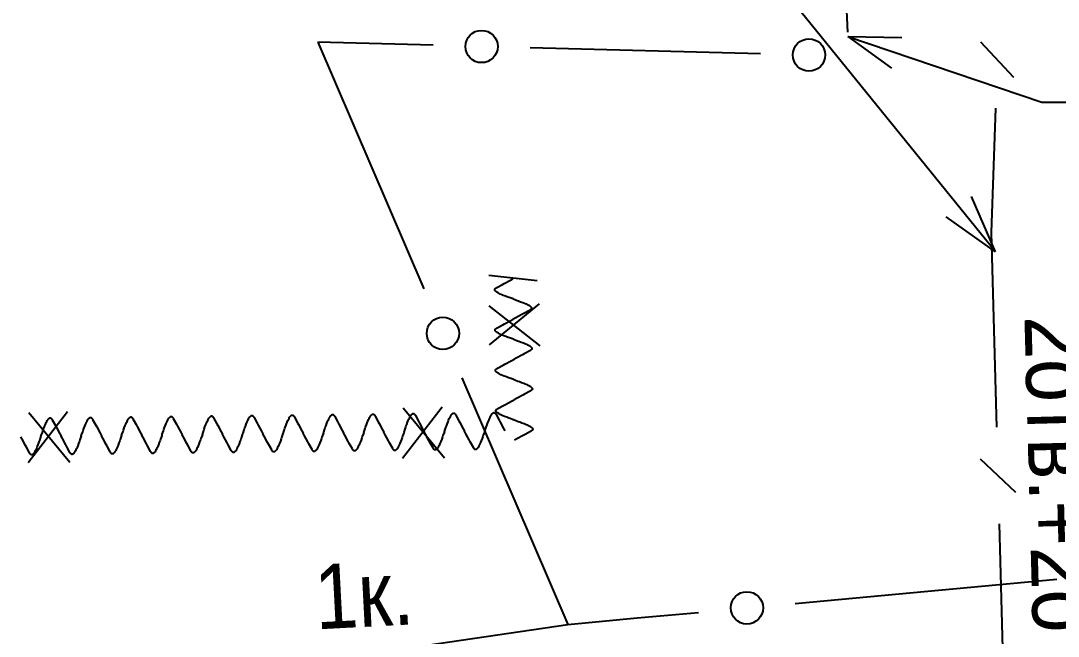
# Model space of a CAD drawing. Header units: metres. Extents: x -3947 to -3704, y 4976 to 6609.
# Drawn here: x -3873.44 to -3857.4, y 5683.46 to 5692.98 of the extents above; entities that cross this region are included whole.
import ezdxf

# ---------------------------------------------------------------- set-up
doc = ezdxf.new("R2010")
doc.units = ezdxf.units.M
doc.header["$MEASUREMENT"] = 0
for name, color, linetype, lineweight in [('Кабели', 7, 'Continuous', 25), ('Кабель защиты', 7, 'Continuous', 25), ('Кабель связи', 7, 'Continuous', 25)]:
    doc.layers.add(name, color=color, linetype=linetype, lineweight=lineweight)
doc.styles.add('Style-RUSSIAN_1251', font='RUSSIAN_1251.shx')

msp = doc.modelspace()

# ---------------------------------------------------------------- linework, layer by layer
at = {"layer": 'Кабели', "linetype": 'Continuous'}
for p, q in [((-3860.827, 5696.362), (-3860.653, 5692.802)), ((-3868.844, 5692.643), (-3867.208, 5688.831)), ((-3867.062, 5692.597), (-3868.844, 5692.643)), ((-3860.65, 5692.735), (-3859.973, 5692.241)), ((-3860.65, 5692.735), (-3859.812, 5692.715)), ((-3862, 5692.466), (-3865.563, 5692.558)), ((-3866.616, 5687.452), (-3864.98, 5683.64)), ((-3861.463, 5683.964), (-3857.417, 5684.337))]:
    msp.add_line(p, q, dxfattribs=at)
at = {"layer": 'Кабели', "linetype": 'Continuous', "flags": 128}
for points in [[(-3860.65, 5692.735), (-3857.648, 5691.717), (-3853.472, 5691.717)], [(-3864.98, 5683.64), (-3863.906, 5683.739), (-3862.957, 5683.826)], [(-3868.901, 5683.066), (-3867.892, 5683.208), (-3864.98, 5683.64)]]:
    msp.add_lwpolyline(points, dxfattribs=at)
at = {"layer": 'Кабели', "linetype": 'Continuous'}
for centre in [(-3866.313, 5692.578), (-3861.25, 5692.447), (-3866.912, 5688.141), (-3862.21, 5683.895)]:
    msp.add_circle(centre, 0.25, dxfattribs=at)
at = {"layer": 'Кабель защиты', "linetype": 'Continuous'}
for p, q in [((-3865.455, 5688.956), (-3866.201, 5689.036)), ((-3866.2, 5688.565), (-3865.411, 5687.95)), ((-3866.192, 5687.965), (-3865.419, 5688.6)), ((-3872.715, 5686.928), (-3873.327, 5686.138)), ((-3873.315, 5686.919), (-3872.678, 5686.147)), ((-3866.923, 5686.998), (-3867.535, 5686.207)), ((-3867.523, 5686.988), (-3866.885, 5686.217))]:
    msp.add_line(p, q, dxfattribs=at)
at = {"layer": 'Кабель защиты', "linetype": 'Continuous', "flags": 128}
for points in [[(-3865.825, 5688.673), (-3865.839, 5688.678), (-3865.888, 5688.695), (-3865.909, 5688.703), (-3865.941, 5688.715), (-3865.977, 5688.729), (-3866.001, 5688.739), (-3866.024, 5688.749), (-3866.041, 5688.757), (-3866.058, 5688.766), (-3866.068, 5688.772), (-3866.077, 5688.777), (-3866.084, 5688.782), (-3866.087, 5688.784), (-3866.09, 5688.786), (-3866.095, 5688.79), (-3866.098, 5688.793), (-3866.1, 5688.796), (-3866.102, 5688.798), (-3866.104, 5688.801), (-3866.106, 5688.804), (-3866.108, 5688.806), (-3866.108, 5688.808), (-3866.109, 5688.809), (-3866.109, 5688.811), (-3866.11, 5688.812), (-3866.11, 5688.814), (-3866.11, 5688.816), (-3866.11, 5688.818), (-3866.11, 5688.819), (-3866.11, 5688.82), (-3866.11, 5688.821), (-3866.109, 5688.822), (-3866.109, 5688.823), (-3866.108, 5688.825), (-3866.108, 5688.826), (-3866.107, 5688.828), (-3866.106, 5688.83), (-3866.105, 5688.83), (-3866.104, 5688.832), (-3866.103, 5688.833), (-3866.102, 5688.834), (-3866.101, 5688.835), (-3866.098, 5688.837), (-3866.097, 5688.839), (-3866.094, 5688.841), (-3866.09, 5688.843), (-3866.086, 5688.845), (-3866.079, 5688.849), (-3865.992, 5688.897), (-3865.963, 5688.913), (-3865.866, 5688.965), (-3865.828, 5688.985)], [(-3865.825, 5688.673), (-3865.811, 5688.668), (-3865.763, 5688.651), (-3865.741, 5688.643), (-3865.709, 5688.631), (-3865.673, 5688.617), (-3865.649, 5688.607), (-3865.626, 5688.597), (-3865.609, 5688.589), (-3865.592, 5688.58), (-3865.582, 5688.575), (-3865.574, 5688.57), (-3865.566, 5688.565), (-3865.563, 5688.562), (-3865.561, 5688.56), (-3865.555, 5688.556), (-3865.552, 5688.553), (-3865.55, 5688.551), (-3865.548, 5688.548), (-3865.546, 5688.545), (-3865.544, 5688.542), (-3865.543, 5688.54), (-3865.542, 5688.538), (-3865.541, 5688.537), (-3865.541, 5688.535), (-3865.54, 5688.534), (-3865.54, 5688.532), (-3865.54, 5688.53), (-3865.54, 5688.528), (-3865.54, 5688.527), (-3865.54, 5688.526), (-3865.541, 5688.525), (-3865.541, 5688.524), (-3865.541, 5688.523), (-3865.542, 5688.521), (-3865.542, 5688.52), (-3865.544, 5688.518), (-3865.544, 5688.517), (-3865.545, 5688.516), (-3865.546, 5688.515), (-3865.547, 5688.513), (-3865.548, 5688.512), (-3865.549, 5688.511), (-3865.552, 5688.509), (-3865.554, 5688.508), (-3865.556, 5688.505), (-3865.56, 5688.503), (-3865.564, 5688.501), (-3865.571, 5688.497), (-3865.659, 5688.449), (-3865.688, 5688.434), (-3865.784, 5688.381), (-3865.822, 5688.361)], [(-3865.819, 5688.049), (-3865.834, 5688.054), (-3865.882, 5688.071), (-3865.903, 5688.079), (-3865.936, 5688.091), (-3865.971, 5688.105), (-3865.995, 5688.115), (-3866.019, 5688.125), (-3866.035, 5688.133), (-3866.052, 5688.142), (-3866.062, 5688.148), (-3866.071, 5688.153), (-3866.078, 5688.158), (-3866.081, 5688.16), (-3866.084, 5688.162), (-3866.089, 5688.166), (-3866.092, 5688.169), (-3866.094, 5688.172), (-3866.096, 5688.174), (-3866.099, 5688.177), (-3866.101, 5688.18), (-3866.102, 5688.182), (-3866.102, 5688.184), (-3866.103, 5688.185), (-3866.104, 5688.187), (-3866.104, 5688.188), (-3866.104, 5688.19), (-3866.104, 5688.192), (-3866.104, 5688.194), (-3866.104, 5688.195), (-3866.104, 5688.196), (-3866.104, 5688.197), (-3866.104, 5688.198), (-3866.103, 5688.199), (-3866.103, 5688.201), (-3866.102, 5688.202), (-3866.101, 5688.204), (-3866.1, 5688.206), (-3866.099, 5688.206), (-3866.098, 5688.208), (-3866.097, 5688.209), (-3866.096, 5688.21), (-3866.095, 5688.211), (-3866.093, 5688.213), (-3866.091, 5688.215), (-3866.088, 5688.217), (-3866.084, 5688.219), (-3866.08, 5688.221), (-3866.073, 5688.225), (-3865.986, 5688.273), (-3865.957, 5688.289), (-3865.86, 5688.341), (-3865.822, 5688.361)], [(-3865.819, 5688.049), (-3865.805, 5688.044), (-3865.757, 5688.027), (-3865.735, 5688.019), (-3865.703, 5688.007), (-3865.667, 5687.993), (-3865.643, 5687.983), (-3865.62, 5687.973), (-3865.603, 5687.965), (-3865.586, 5687.956), (-3865.576, 5687.951), (-3865.568, 5687.946), (-3865.561, 5687.941), (-3865.558, 5687.938), (-3865.555, 5687.936), (-3865.55, 5687.932), (-3865.547, 5687.929), (-3865.544, 5687.927), (-3865.542, 5687.924), (-3865.54, 5687.921), (-3865.538, 5687.918), (-3865.537, 5687.916), (-3865.536, 5687.915), (-3865.536, 5687.913), (-3865.535, 5687.911), (-3865.535, 5687.91), (-3865.534, 5687.908), (-3865.534, 5687.906), (-3865.534, 5687.904), (-3865.534, 5687.903), (-3865.534, 5687.902), (-3865.535, 5687.901), (-3865.535, 5687.9), (-3865.535, 5687.899), (-3865.536, 5687.897), (-3865.537, 5687.896), (-3865.538, 5687.894), (-3865.539, 5687.893), (-3865.539, 5687.892), (-3865.54, 5687.891), (-3865.541, 5687.889), (-3865.542, 5687.888), (-3865.543, 5687.887), (-3865.546, 5687.885), (-3865.548, 5687.884), (-3865.551, 5687.882), (-3865.555, 5687.879), (-3865.558, 5687.877), (-3865.565, 5687.873), (-3865.653, 5687.825), (-3865.682, 5687.81), (-3865.779, 5687.758), (-3865.816, 5687.737)], [(-3865.813, 5687.425), (-3865.828, 5687.43), (-3865.876, 5687.448), (-3865.898, 5687.455), (-3865.93, 5687.467), (-3865.965, 5687.481), (-3865.99, 5687.491), (-3866.013, 5687.501), (-3866.03, 5687.509), (-3866.046, 5687.518), (-3866.057, 5687.524), (-3866.065, 5687.529), (-3866.072, 5687.534), (-3866.075, 5687.536), (-3866.078, 5687.538), (-3866.083, 5687.542), (-3866.086, 5687.545), (-3866.088, 5687.548), (-3866.091, 5687.55), (-3866.093, 5687.553), (-3866.095, 5687.556), (-3866.096, 5687.558), (-3866.097, 5687.56), (-3866.097, 5687.561), (-3866.098, 5687.563), (-3866.098, 5687.564), (-3866.098, 5687.566), (-3866.099, 5687.568), (-3866.099, 5687.57), (-3866.098, 5687.571), (-3866.098, 5687.572), (-3866.098, 5687.573), (-3866.098, 5687.574), (-3866.097, 5687.576), (-3866.097, 5687.577), (-3866.096, 5687.578), (-3866.095, 5687.58), (-3866.094, 5687.582), (-3866.093, 5687.583), (-3866.093, 5687.584), (-3866.091, 5687.585), (-3866.09, 5687.586), (-3866.089, 5687.587), (-3866.087, 5687.589), (-3866.085, 5687.591), (-3866.082, 5687.593), (-3866.078, 5687.595), (-3866.075, 5687.598), (-3866.067, 5687.601), (-3865.98, 5687.649), (-3865.951, 5687.665), (-3865.854, 5687.717), (-3865.816, 5687.737)], [(-3865.813, 5687.425), (-3865.799, 5687.42), (-3865.751, 5687.403), (-3865.729, 5687.395), (-3865.697, 5687.383), (-3865.662, 5687.369), (-3865.637, 5687.359), (-3865.614, 5687.349), (-3865.597, 5687.341), (-3865.581, 5687.333), (-3865.57, 5687.327), (-3865.562, 5687.322), (-3865.555, 5687.317), (-3865.552, 5687.315), (-3865.549, 5687.312), (-3865.544, 5687.308), (-3865.541, 5687.305), (-3865.539, 5687.303), (-3865.536, 5687.3), (-3865.534, 5687.297), (-3865.532, 5687.294), (-3865.531, 5687.292), (-3865.53, 5687.291), (-3865.53, 5687.289), (-3865.529, 5687.287), (-3865.529, 5687.286), (-3865.529, 5687.284), (-3865.528, 5687.282), (-3865.528, 5687.28), (-3865.528, 5687.279), (-3865.529, 5687.278), (-3865.529, 5687.277), (-3865.529, 5687.276), (-3865.53, 5687.275), (-3865.53, 5687.273), (-3865.531, 5687.272), (-3865.532, 5687.27), (-3865.533, 5687.269), (-3865.533, 5687.268), (-3865.534, 5687.267), (-3865.536, 5687.265), (-3865.537, 5687.264), (-3865.538, 5687.263), (-3865.54, 5687.261), (-3865.542, 5687.26), (-3865.545, 5687.258), (-3865.549, 5687.255), (-3865.552, 5687.253), (-3865.56, 5687.249), (-3865.647, 5687.201), (-3865.676, 5687.186), (-3865.773, 5687.134), (-3865.811, 5687.113)], [(-3865.808, 5686.801), (-3865.822, 5686.806), (-3865.87, 5686.824), (-3865.892, 5686.831), (-3865.924, 5686.843), (-3865.96, 5686.857), (-3865.984, 5686.867), (-3866.007, 5686.877), (-3866.024, 5686.885), (-3866.041, 5686.894), (-3866.051, 5686.9), (-3866.059, 5686.905), (-3866.066, 5686.91), (-3866.069, 5686.912), (-3866.072, 5686.914), (-3866.077, 5686.918), (-3866.08, 5686.921), (-3866.083, 5686.924), (-3866.085, 5686.926), (-3866.087, 5686.929), (-3866.089, 5686.932), (-3866.09, 5686.934), (-3866.091, 5686.936), (-3866.091, 5686.937), (-3866.092, 5686.939), (-3866.092, 5686.94), (-3866.093, 5686.942), (-3866.093, 5686.944), (-3866.093, 5686.946), (-3866.093, 5686.947), (-3866.092, 5686.948), (-3866.092, 5686.949), (-3866.092, 5686.95), (-3866.092, 5686.952), (-3866.091, 5686.953), (-3866.09, 5686.954), (-3866.089, 5686.956), (-3866.088, 5686.958), (-3866.088, 5686.959), (-3866.087, 5686.96), (-3866.086, 5686.961), (-3866.084, 5686.962), (-3866.083, 5686.963), (-3866.081, 5686.965), (-3866.079, 5686.967), (-3866.076, 5686.969), (-3866.072, 5686.971), (-3866.069, 5686.974), (-3866.062, 5686.977), (-3865.974, 5687.025), (-3865.945, 5687.041), (-3865.848, 5687.093), (-3865.811, 5687.113)], [(-3870.631, 5686.577), (-3870.626, 5686.592), (-3870.609, 5686.64), (-3870.602, 5686.661), (-3870.59, 5686.694), (-3870.576, 5686.729), (-3870.566, 5686.753), (-3870.556, 5686.777), (-3870.548, 5686.794), (-3870.539, 5686.81), (-3870.534, 5686.821), (-3870.529, 5686.829), (-3870.524, 5686.836), (-3870.521, 5686.839), (-3870.519, 5686.842), (-3870.515, 5686.847), (-3870.512, 5686.85), (-3870.51, 5686.852), (-3870.507, 5686.855), (-3870.504, 5686.857), (-3870.501, 5686.859), (-3870.499, 5686.86), (-3870.498, 5686.861), (-3870.496, 5686.861), (-3870.494, 5686.862), (-3870.493, 5686.862), (-3870.491, 5686.863), (-3870.489, 5686.863), (-3870.487, 5686.863), (-3870.486, 5686.863), (-3870.485, 5686.862), (-3870.484, 5686.862), (-3870.483, 5686.862), (-3870.482, 5686.861), (-3870.48, 5686.861), (-3870.479, 5686.86), (-3870.477, 5686.859), (-3870.476, 5686.858), (-3870.475, 5686.858), (-3870.474, 5686.857), (-3870.472, 5686.855), (-3870.471, 5686.854), (-3870.47, 5686.853), (-3870.468, 5686.851), (-3870.467, 5686.849), (-3870.464, 5686.846), (-3870.462, 5686.842), (-3870.46, 5686.839), (-3870.456, 5686.832), (-3870.408, 5686.744), (-3870.392, 5686.715), (-3870.34, 5686.619), (-3870.319, 5686.581)], [(-3870.007, 5686.585), (-3870.002, 5686.599), (-3869.985, 5686.647), (-3869.978, 5686.669), (-3869.966, 5686.701), (-3869.952, 5686.737), (-3869.942, 5686.761), (-3869.932, 5686.784), (-3869.924, 5686.801), (-3869.915, 5686.818), (-3869.91, 5686.828), (-3869.905, 5686.836), (-3869.9, 5686.844), (-3869.897, 5686.847), (-3869.895, 5686.85), (-3869.891, 5686.855), (-3869.888, 5686.858), (-3869.886, 5686.86), (-3869.883, 5686.862), (-3869.88, 5686.864), (-3869.877, 5686.866), (-3869.875, 5686.868), (-3869.874, 5686.868), (-3869.872, 5686.869), (-3869.87, 5686.869), (-3869.869, 5686.87), (-3869.867, 5686.87), (-3869.865, 5686.87), (-3869.863, 5686.87), (-3869.862, 5686.87), (-3869.861, 5686.87), (-3869.86, 5686.87), (-3869.859, 5686.869), (-3869.858, 5686.869), (-3869.856, 5686.868), (-3869.855, 5686.868), (-3869.853, 5686.867), (-3869.852, 5686.866), (-3869.851, 5686.865), (-3869.85, 5686.864), (-3869.848, 5686.863), (-3869.847, 5686.862), (-3869.846, 5686.861), (-3869.844, 5686.858), (-3869.843, 5686.857), (-3869.841, 5686.854), (-3869.838, 5686.85), (-3869.836, 5686.846), (-3869.832, 5686.839), (-3869.784, 5686.752), (-3869.768, 5686.723), (-3869.716, 5686.626), (-3869.696, 5686.588)], [(-3869.384, 5686.592), (-3869.378, 5686.607), (-3869.361, 5686.655), (-3869.354, 5686.676), (-3869.342, 5686.709), (-3869.328, 5686.744), (-3869.318, 5686.768), (-3869.308, 5686.792), (-3869.3, 5686.808), (-3869.291, 5686.825), (-3869.286, 5686.835), (-3869.281, 5686.844), (-3869.276, 5686.851), (-3869.274, 5686.854), (-3869.271, 5686.857), (-3869.267, 5686.862), (-3869.264, 5686.865), (-3869.262, 5686.867), (-3869.259, 5686.87), (-3869.257, 5686.872), (-3869.253, 5686.874), (-3869.251, 5686.875), (-3869.25, 5686.876), (-3869.248, 5686.876), (-3869.246, 5686.877), (-3869.245, 5686.877), (-3869.243, 5686.877), (-3869.241, 5686.878), (-3869.239, 5686.878), (-3869.239, 5686.878), (-3869.237, 5686.877), (-3869.236, 5686.877), (-3869.235, 5686.877), (-3869.234, 5686.876), (-3869.233, 5686.876), (-3869.231, 5686.875), (-3869.229, 5686.874), (-3869.228, 5686.873), (-3869.227, 5686.873), (-3869.226, 5686.872), (-3869.224, 5686.87), (-3869.223, 5686.869), (-3869.222, 5686.868), (-3869.22, 5686.866), (-3869.219, 5686.864), (-3869.217, 5686.861), (-3869.214, 5686.857), (-3869.212, 5686.854), (-3869.208, 5686.847), (-3869.16, 5686.759), (-3869.144, 5686.73), (-3869.092, 5686.634), (-3869.072, 5686.596)], [(-3868.76, 5686.6), (-3868.754, 5686.614), (-3868.737, 5686.662), (-3868.73, 5686.684), (-3868.718, 5686.716), (-3868.704, 5686.752), (-3868.694, 5686.776), (-3868.684, 5686.799), (-3868.676, 5686.816), (-3868.668, 5686.833), (-3868.662, 5686.843), (-3868.657, 5686.851), (-3868.652, 5686.859), (-3868.65, 5686.862), (-3868.647, 5686.865), (-3868.643, 5686.87), (-3868.64, 5686.873), (-3868.638, 5686.875), (-3868.635, 5686.877), (-3868.633, 5686.879), (-3868.629, 5686.881), (-3868.627, 5686.882), (-3868.626, 5686.883), (-3868.624, 5686.884), (-3868.623, 5686.884), (-3868.621, 5686.885), (-3868.619, 5686.885), (-3868.617, 5686.885), (-3868.615, 5686.885), (-3868.615, 5686.885), (-3868.613, 5686.885), (-3868.612, 5686.885), (-3868.611, 5686.884), (-3868.61, 5686.884), (-3868.609, 5686.883), (-3868.607, 5686.883), (-3868.605, 5686.882), (-3868.604, 5686.881), (-3868.603, 5686.88), (-3868.602, 5686.879), (-3868.6, 5686.878), (-3868.599, 5686.877), (-3868.598, 5686.876), (-3868.596, 5686.873), (-3868.595, 5686.872), (-3868.593, 5686.869), (-3868.59, 5686.865), (-3868.588, 5686.861), (-3868.584, 5686.854), (-3868.536, 5686.767), (-3868.52, 5686.738), (-3868.468, 5686.641), (-3868.448, 5686.603)], [(-3868.136, 5686.607), (-3868.131, 5686.622), (-3868.113, 5686.67), (-3868.106, 5686.691), (-3868.094, 5686.724), (-3868.08, 5686.759), (-3868.07, 5686.783), (-3868.06, 5686.807), (-3868.052, 5686.823), (-3868.044, 5686.84), (-3868.038, 5686.85), (-3868.033, 5686.859), (-3868.028, 5686.866), (-3868.026, 5686.869), (-3868.023, 5686.872), (-3868.019, 5686.877), (-3868.016, 5686.88), (-3868.014, 5686.882), (-3868.011, 5686.885), (-3868.009, 5686.887), (-3868.005, 5686.889), (-3868.003, 5686.89), (-3868.002, 5686.891), (-3868, 5686.891), (-3867.999, 5686.892), (-3867.997, 5686.892), (-3867.995, 5686.892), (-3867.993, 5686.893), (-3867.991, 5686.893), (-3867.991, 5686.893), (-3867.989, 5686.892), (-3867.988, 5686.892), (-3867.987, 5686.892), (-3867.986, 5686.891), (-3867.985, 5686.891), (-3867.983, 5686.89), (-3867.981, 5686.889), (-3867.98, 5686.888), (-3867.979, 5686.888), (-3867.978, 5686.887), (-3867.976, 5686.885), (-3867.975, 5686.884), (-3867.974, 5686.883), (-3867.972, 5686.881), (-3867.971, 5686.879), (-3867.969, 5686.876), (-3867.966, 5686.872), (-3867.964, 5686.869), (-3867.96, 5686.862), (-3867.912, 5686.774), (-3867.896, 5686.745), (-3867.844, 5686.649), (-3867.824, 5686.611)], [(-3867.512, 5686.615), (-3867.507, 5686.629), (-3867.489, 5686.677), (-3867.482, 5686.699), (-3867.47, 5686.731), (-3867.456, 5686.767), (-3867.446, 5686.791), (-3867.436, 5686.814), (-3867.428, 5686.831), (-3867.42, 5686.848), (-3867.414, 5686.858), (-3867.409, 5686.866), (-3867.404, 5686.874), (-3867.402, 5686.877), (-3867.399, 5686.88), (-3867.395, 5686.885), (-3867.392, 5686.888), (-3867.39, 5686.89), (-3867.387, 5686.892), (-3867.385, 5686.894), (-3867.381, 5686.896), (-3867.379, 5686.897), (-3867.378, 5686.898), (-3867.376, 5686.899), (-3867.375, 5686.899), (-3867.373, 5686.9), (-3867.371, 5686.9), (-3867.369, 5686.9), (-3867.367, 5686.9), (-3867.367, 5686.9), (-3867.365, 5686.9), (-3867.364, 5686.9), (-3867.363, 5686.899), (-3867.362, 5686.899), (-3867.361, 5686.898), (-3867.359, 5686.898), (-3867.357, 5686.897), (-3867.356, 5686.896), (-3867.355, 5686.895), (-3867.354, 5686.894), (-3867.353, 5686.893), (-3867.351, 5686.892), (-3867.35, 5686.891), (-3867.348, 5686.888), (-3867.347, 5686.887), (-3867.345, 5686.884), (-3867.342, 5686.88), (-3867.34, 5686.876), (-3867.336, 5686.869), (-3867.288, 5686.782), (-3867.272, 5686.753), (-3867.22, 5686.656), (-3867.2, 5686.618)], [(-3866.888, 5686.622), (-3866.883, 5686.636), (-3866.866, 5686.685), (-3866.858, 5686.706), (-3866.846, 5686.739), (-3866.832, 5686.774), (-3866.822, 5686.798), (-3866.812, 5686.822), (-3866.804, 5686.838), (-3866.796, 5686.855), (-3866.79, 5686.865), (-3866.785, 5686.874), (-3866.78, 5686.881), (-3866.778, 5686.884), (-3866.775, 5686.887), (-3866.771, 5686.892), (-3866.768, 5686.895), (-3866.766, 5686.897), (-3866.763, 5686.9), (-3866.761, 5686.902), (-3866.757, 5686.904), (-3866.755, 5686.905), (-3866.754, 5686.906), (-3866.752, 5686.906), (-3866.751, 5686.907), (-3866.749, 5686.907), (-3866.747, 5686.907), (-3866.745, 5686.908), (-3866.743, 5686.908), (-3866.743, 5686.908), (-3866.741, 5686.907), (-3866.74, 5686.907), (-3866.739, 5686.907), (-3866.738, 5686.906), (-3866.737, 5686.906), (-3866.735, 5686.905), (-3866.733, 5686.904), (-3866.732, 5686.903), (-3866.731, 5686.903), (-3866.73, 5686.902), (-3866.729, 5686.9), (-3866.727, 5686.899), (-3866.726, 5686.898), (-3866.724, 5686.896), (-3866.723, 5686.894), (-3866.721, 5686.891), (-3866.718, 5686.887), (-3866.716, 5686.884), (-3866.712, 5686.877), (-3866.664, 5686.789), (-3866.648, 5686.76), (-3866.596, 5686.664), (-3866.576, 5686.626)], [(-3866.264, 5686.63), (-3866.259, 5686.644), (-3866.242, 5686.692), (-3866.234, 5686.714), (-3866.222, 5686.746), (-3866.208, 5686.782), (-3866.198, 5686.806), (-3866.188, 5686.829), (-3866.18, 5686.846), (-3866.172, 5686.863), (-3866.166, 5686.873), (-3866.161, 5686.881), (-3866.156, 5686.889), (-3866.154, 5686.892), (-3866.151, 5686.895), (-3866.147, 5686.9), (-3866.144, 5686.903), (-3866.142, 5686.905), (-3866.139, 5686.907), (-3866.137, 5686.909), (-3866.134, 5686.911), (-3866.131, 5686.912), (-3866.13, 5686.913), (-3866.128, 5686.914), (-3866.127, 5686.914), (-3866.125, 5686.915), (-3866.123, 5686.915), (-3866.122, 5686.915), (-3866.12, 5686.915), (-3866.119, 5686.915), (-3866.118, 5686.915), (-3866.117, 5686.915), (-3866.115, 5686.914), (-3866.114, 5686.914), (-3866.113, 5686.913), (-3866.111, 5686.913), (-3866.109, 5686.912), (-3866.108, 5686.911), (-3866.107, 5686.91), (-3866.106, 5686.909), (-3866.105, 5686.908), (-3866.104, 5686.907), (-3866.103, 5686.906), (-3866.1, 5686.903), (-3866.099, 5686.902), (-3866.097, 5686.899), (-3866.094, 5686.895), (-3866.092, 5686.891), (-3866.088, 5686.884), (-3866.04, 5686.797), (-3866.025, 5686.768), (-3865.972, 5686.671), (-3865.952, 5686.633)], [(-3873.127, 5686.547), (-3873.122, 5686.562), (-3873.105, 5686.61), (-3873.097, 5686.631), (-3873.085, 5686.664), (-3873.072, 5686.699), (-3873.062, 5686.723), (-3873.052, 5686.747), (-3873.044, 5686.764), (-3873.035, 5686.78), (-3873.029, 5686.791), (-3873.024, 5686.799), (-3873.019, 5686.806), (-3873.017, 5686.809), (-3873.015, 5686.812), (-3873.011, 5686.817), (-3873.008, 5686.82), (-3873.005, 5686.822), (-3873.003, 5686.825), (-3873, 5686.827), (-3872.997, 5686.829), (-3872.995, 5686.83), (-3872.993, 5686.831), (-3872.992, 5686.831), (-3872.99, 5686.832), (-3872.989, 5686.832), (-3872.987, 5686.833), (-3872.985, 5686.833), (-3872.983, 5686.833), (-3872.982, 5686.833), (-3872.981, 5686.832), (-3872.98, 5686.832), (-3872.979, 5686.832), (-3872.978, 5686.832), (-3872.976, 5686.831), (-3872.975, 5686.83), (-3872.973, 5686.829), (-3872.972, 5686.828), (-3872.971, 5686.828), (-3872.969, 5686.827), (-3872.968, 5686.826), (-3872.967, 5686.824), (-3872.966, 5686.823), (-3872.964, 5686.821), (-3872.962, 5686.819), (-3872.96, 5686.816), (-3872.958, 5686.812), (-3872.956, 5686.809), (-3872.952, 5686.802), (-3872.904, 5686.714), (-3872.888, 5686.685), (-3872.836, 5686.589), (-3872.815, 5686.551)], [(-3872.503, 5686.555), (-3872.498, 5686.569), (-3872.481, 5686.617), (-3872.473, 5686.639), (-3872.462, 5686.671), (-3872.448, 5686.707), (-3872.438, 5686.731), (-3872.428, 5686.754), (-3872.42, 5686.771), (-3872.411, 5686.788), (-3872.406, 5686.798), (-3872.4, 5686.806), (-3872.395, 5686.814), (-3872.393, 5686.817), (-3872.391, 5686.82), (-3872.387, 5686.825), (-3872.384, 5686.828), (-3872.382, 5686.83), (-3872.379, 5686.832), (-3872.376, 5686.834), (-3872.373, 5686.836), (-3872.371, 5686.838), (-3872.369, 5686.838), (-3872.368, 5686.839), (-3872.366, 5686.839), (-3872.365, 5686.84), (-3872.363, 5686.84), (-3872.361, 5686.84), (-3872.359, 5686.84), (-3872.358, 5686.84), (-3872.357, 5686.84), (-3872.356, 5686.84), (-3872.355, 5686.839), (-3872.354, 5686.839), (-3872.352, 5686.838), (-3872.351, 5686.838), (-3872.349, 5686.837), (-3872.348, 5686.836), (-3872.347, 5686.835), (-3872.346, 5686.834), (-3872.344, 5686.833), (-3872.343, 5686.832), (-3872.342, 5686.831), (-3872.34, 5686.828), (-3872.338, 5686.827), (-3872.336, 5686.824), (-3872.334, 5686.82), (-3872.332, 5686.816), (-3872.328, 5686.809), (-3872.28, 5686.722), (-3872.264, 5686.693), (-3872.212, 5686.596), (-3872.191, 5686.558)], [(-3871.879, 5686.562), (-3871.874, 5686.577), (-3871.857, 5686.625), (-3871.849, 5686.646), (-3871.838, 5686.679), (-3871.824, 5686.714), (-3871.814, 5686.738), (-3871.804, 5686.762), (-3871.796, 5686.779), (-3871.787, 5686.795), (-3871.782, 5686.806), (-3871.776, 5686.814), (-3871.772, 5686.821), (-3871.769, 5686.824), (-3871.767, 5686.827), (-3871.763, 5686.832), (-3871.76, 5686.835), (-3871.758, 5686.837), (-3871.755, 5686.84), (-3871.752, 5686.842), (-3871.749, 5686.844), (-3871.747, 5686.845), (-3871.745, 5686.846), (-3871.744, 5686.846), (-3871.742, 5686.847), (-3871.741, 5686.847), (-3871.739, 5686.848), (-3871.737, 5686.848), (-3871.735, 5686.848), (-3871.734, 5686.848), (-3871.733, 5686.847), (-3871.732, 5686.847), (-3871.731, 5686.847), (-3871.73, 5686.846), (-3871.728, 5686.846), (-3871.727, 5686.845), (-3871.725, 5686.844), (-3871.724, 5686.843), (-3871.723, 5686.843), (-3871.722, 5686.842), (-3871.72, 5686.841), (-3871.719, 5686.839), (-3871.718, 5686.838), (-3871.716, 5686.836), (-3871.715, 5686.834), (-3871.712, 5686.831), (-3871.71, 5686.827), (-3871.708, 5686.824), (-3871.704, 5686.817), (-3871.656, 5686.729), (-3871.64, 5686.7), (-3871.588, 5686.604), (-3871.567, 5686.566)], [(-3871.255, 5686.57), (-3871.25, 5686.584), (-3871.233, 5686.632), (-3871.225, 5686.654), (-3871.214, 5686.686), (-3871.2, 5686.722), (-3871.19, 5686.746), (-3871.18, 5686.769), (-3871.172, 5686.786), (-3871.163, 5686.803), (-3871.158, 5686.813), (-3871.152, 5686.821), (-3871.148, 5686.829), (-3871.145, 5686.832), (-3871.143, 5686.835), (-3871.139, 5686.84), (-3871.136, 5686.843), (-3871.134, 5686.845), (-3871.131, 5686.847), (-3871.128, 5686.849), (-3871.125, 5686.851), (-3871.123, 5686.853), (-3871.121, 5686.853), (-3871.12, 5686.854), (-3871.118, 5686.854), (-3871.117, 5686.855), (-3871.115, 5686.855), (-3871.113, 5686.855), (-3871.111, 5686.855), (-3871.11, 5686.855), (-3871.109, 5686.855), (-3871.108, 5686.855), (-3871.107, 5686.854), (-3871.106, 5686.854), (-3871.104, 5686.853), (-3871.103, 5686.853), (-3871.101, 5686.852), (-3871.1, 5686.851), (-3871.099, 5686.85), (-3871.098, 5686.849), (-3871.096, 5686.848), (-3871.095, 5686.847), (-3871.094, 5686.846), (-3871.092, 5686.843), (-3871.091, 5686.842), (-3871.088, 5686.839), (-3871.086, 5686.835), (-3871.084, 5686.831), (-3871.08, 5686.824), (-3871.032, 5686.737), (-3871.016, 5686.708), (-3870.964, 5686.611), (-3870.943, 5686.573)], [(-3865.808, 5686.801), (-3865.793, 5686.796), (-3865.745, 5686.779), (-3865.724, 5686.771), (-3865.691, 5686.759), (-3865.656, 5686.745), (-3865.632, 5686.735), (-3865.608, 5686.725), (-3865.592, 5686.717), (-3865.575, 5686.709), (-3865.565, 5686.703), (-3865.556, 5686.698), (-3865.549, 5686.693), (-3865.546, 5686.691), (-3865.543, 5686.688), (-3865.538, 5686.684), (-3865.535, 5686.681), (-3865.533, 5686.679), (-3865.53, 5686.676), (-3865.528, 5686.674), (-3865.526, 5686.67), (-3865.525, 5686.668), (-3865.524, 5686.667), (-3865.524, 5686.665), (-3865.523, 5686.663), (-3865.523, 5686.662), (-3865.523, 5686.66), (-3865.523, 5686.658), (-3865.523, 5686.656), (-3865.523, 5686.655), (-3865.523, 5686.654), (-3865.523, 5686.653), (-3865.523, 5686.652), (-3865.524, 5686.651), (-3865.524, 5686.649), (-3865.525, 5686.648), (-3865.526, 5686.646), (-3865.527, 5686.645), (-3865.528, 5686.644), (-3865.529, 5686.643), (-3865.53, 5686.641), (-3865.531, 5686.64), (-3865.532, 5686.639), (-3865.534, 5686.637), (-3865.536, 5686.636), (-3865.539, 5686.634), (-3865.543, 5686.631), (-3865.547, 5686.629), (-3865.554, 5686.625), (-3865.641, 5686.577), (-3865.67, 5686.562), (-3865.767, 5686.51), (-3865.805, 5686.489)], [(-3873.127, 5686.547), (-3873.132, 5686.533), (-3873.149, 5686.485), (-3873.157, 5686.463), (-3873.169, 5686.431), (-3873.183, 5686.395), (-3873.193, 5686.371), (-3873.203, 5686.348), (-3873.211, 5686.331), (-3873.219, 5686.314), (-3873.225, 5686.304), (-3873.23, 5686.296), (-3873.235, 5686.288), (-3873.237, 5686.285), (-3873.24, 5686.282), (-3873.244, 5686.277), (-3873.247, 5686.274), (-3873.249, 5686.272), (-3873.252, 5686.27), (-3873.254, 5686.268), (-3873.257, 5686.266), (-3873.26, 5686.264), (-3873.261, 5686.264), (-3873.263, 5686.263), (-3873.264, 5686.263), (-3873.266, 5686.262), (-3873.268, 5686.262), (-3873.269, 5686.262), (-3873.271, 5686.262), (-3873.272, 5686.262), (-3873.273, 5686.262), (-3873.274, 5686.262), (-3873.276, 5686.263), (-3873.277, 5686.263), (-3873.278, 5686.263), (-3873.28, 5686.264), (-3873.282, 5686.265), (-3873.283, 5686.266), (-3873.284, 5686.267), (-3873.285, 5686.268), (-3873.286, 5686.269), (-3873.287, 5686.27), (-3873.288, 5686.271), (-3873.291, 5686.273), (-3873.292, 5686.275), (-3873.294, 5686.278), (-3873.297, 5686.282), (-3873.299, 5686.286), (-3873.303, 5686.293), (-3873.351, 5686.38), (-3873.366, 5686.409), (-3873.419, 5686.506), (-3873.439, 5686.543)], [(-3872.503, 5686.555), (-3872.508, 5686.54), (-3872.525, 5686.492), (-3872.533, 5686.471), (-3872.545, 5686.438), (-3872.559, 5686.403), (-3872.569, 5686.378), (-3872.579, 5686.355), (-3872.587, 5686.338), (-3872.595, 5686.322), (-3872.601, 5686.311), (-3872.606, 5686.303), (-3872.611, 5686.296), (-3872.613, 5686.293), (-3872.616, 5686.29), (-3872.62, 5686.285), (-3872.623, 5686.282), (-3872.625, 5686.279), (-3872.628, 5686.277), (-3872.63, 5686.275), (-3872.634, 5686.273), (-3872.636, 5686.272), (-3872.637, 5686.271), (-3872.639, 5686.271), (-3872.64, 5686.27), (-3872.642, 5686.27), (-3872.644, 5686.269), (-3872.646, 5686.269), (-3872.648, 5686.269), (-3872.648, 5686.269), (-3872.649, 5686.27), (-3872.651, 5686.27), (-3872.652, 5686.27), (-3872.653, 5686.27), (-3872.654, 5686.271), (-3872.656, 5686.272), (-3872.658, 5686.273), (-3872.659, 5686.274), (-3872.66, 5686.274), (-3872.661, 5686.275), (-3872.662, 5686.276), (-3872.663, 5686.277), (-3872.664, 5686.278), (-3872.667, 5686.281), (-3872.668, 5686.283), (-3872.67, 5686.286), (-3872.673, 5686.289), (-3872.675, 5686.293), (-3872.679, 5686.3), (-3872.727, 5686.388), (-3872.742, 5686.417), (-3872.795, 5686.513), (-3872.815, 5686.551)], [(-3871.879, 5686.562), (-3871.884, 5686.548), (-3871.901, 5686.5), (-3871.909, 5686.478), (-3871.921, 5686.446), (-3871.935, 5686.41), (-3871.945, 5686.386), (-3871.955, 5686.363), (-3871.963, 5686.346), (-3871.971, 5686.329), (-3871.977, 5686.319), (-3871.982, 5686.31), (-3871.987, 5686.303), (-3871.989, 5686.3), (-3871.992, 5686.297), (-3871.996, 5686.292), (-3871.999, 5686.289), (-3872.001, 5686.287), (-3872.004, 5686.285), (-3872.006, 5686.283), (-3872.01, 5686.281), (-3872.012, 5686.279), (-3872.013, 5686.279), (-3872.015, 5686.278), (-3872.016, 5686.278), (-3872.018, 5686.277), (-3872.02, 5686.277), (-3872.022, 5686.277), (-3872.024, 5686.277), (-3872.024, 5686.277), (-3872.026, 5686.277), (-3872.027, 5686.277), (-3872.028, 5686.278), (-3872.029, 5686.278), (-3872.03, 5686.278), (-3872.032, 5686.279), (-3872.034, 5686.28), (-3872.035, 5686.281), (-3872.036, 5686.282), (-3872.037, 5686.283), (-3872.038, 5686.284), (-3872.04, 5686.285), (-3872.041, 5686.286), (-3872.043, 5686.288), (-3872.044, 5686.29), (-3872.046, 5686.293), (-3872.049, 5686.297), (-3872.051, 5686.301), (-3872.055, 5686.308), (-3872.103, 5686.395), (-3872.119, 5686.424), (-3872.171, 5686.521), (-3872.191, 5686.558)], [(-3871.255, 5686.57), (-3871.26, 5686.555), (-3871.278, 5686.507), (-3871.285, 5686.486), (-3871.297, 5686.453), (-3871.311, 5686.418), (-3871.321, 5686.393), (-3871.331, 5686.37), (-3871.339, 5686.353), (-3871.347, 5686.337), (-3871.353, 5686.326), (-3871.358, 5686.318), (-3871.363, 5686.311), (-3871.365, 5686.308), (-3871.368, 5686.305), (-3871.372, 5686.3), (-3871.375, 5686.297), (-3871.377, 5686.294), (-3871.38, 5686.292), (-3871.382, 5686.29), (-3871.386, 5686.288), (-3871.388, 5686.287), (-3871.389, 5686.286), (-3871.391, 5686.286), (-3871.392, 5686.285), (-3871.394, 5686.285), (-3871.396, 5686.284), (-3871.398, 5686.284), (-3871.4, 5686.284), (-3871.4, 5686.284), (-3871.402, 5686.284), (-3871.403, 5686.285), (-3871.404, 5686.285), (-3871.405, 5686.285), (-3871.406, 5686.286), (-3871.408, 5686.287), (-3871.41, 5686.288), (-3871.411, 5686.289), (-3871.412, 5686.289), (-3871.413, 5686.29), (-3871.414, 5686.291), (-3871.416, 5686.292), (-3871.417, 5686.293), (-3871.419, 5686.296), (-3871.42, 5686.298), (-3871.422, 5686.301), (-3871.425, 5686.304), (-3871.427, 5686.308), (-3871.431, 5686.315), (-3871.479, 5686.402), (-3871.495, 5686.432), (-3871.547, 5686.528), (-3871.567, 5686.566)], [(-3870.631, 5686.577), (-3870.636, 5686.563), (-3870.654, 5686.515), (-3870.661, 5686.493), (-3870.673, 5686.461), (-3870.687, 5686.425), (-3870.697, 5686.401), (-3870.707, 5686.378), (-3870.715, 5686.361), (-3870.723, 5686.344), (-3870.729, 5686.334), (-3870.734, 5686.325), (-3870.739, 5686.318), (-3870.741, 5686.315), (-3870.744, 5686.312), (-3870.748, 5686.307), (-3870.751, 5686.304), (-3870.753, 5686.302), (-3870.756, 5686.3), (-3870.758, 5686.298), (-3870.762, 5686.296), (-3870.764, 5686.294), (-3870.765, 5686.294), (-3870.767, 5686.293), (-3870.768, 5686.293), (-3870.77, 5686.292), (-3870.772, 5686.292), (-3870.774, 5686.292), (-3870.776, 5686.292), (-3870.776, 5686.292), (-3870.778, 5686.292), (-3870.779, 5686.292), (-3870.78, 5686.293), (-3870.781, 5686.293), (-3870.782, 5686.293), (-3870.784, 5686.294), (-3870.786, 5686.295), (-3870.787, 5686.296), (-3870.788, 5686.297), (-3870.789, 5686.298), (-3870.791, 5686.299), (-3870.792, 5686.3), (-3870.793, 5686.301), (-3870.795, 5686.303), (-3870.796, 5686.305), (-3870.798, 5686.308), (-3870.801, 5686.312), (-3870.803, 5686.316), (-3870.807, 5686.323), (-3870.855, 5686.41), (-3870.871, 5686.439), (-3870.923, 5686.536), (-3870.943, 5686.573)], [(-3870.007, 5686.585), (-3870.013, 5686.57), (-3870.03, 5686.522), (-3870.037, 5686.501), (-3870.049, 5686.468), (-3870.063, 5686.433), (-3870.073, 5686.408), (-3870.083, 5686.385), (-3870.091, 5686.368), (-3870.1, 5686.352), (-3870.105, 5686.341), (-3870.11, 5686.333), (-3870.115, 5686.326), (-3870.117, 5686.323), (-3870.12, 5686.32), (-3870.124, 5686.315), (-3870.127, 5686.312), (-3870.129, 5686.309), (-3870.132, 5686.307), (-3870.134, 5686.305), (-3870.138, 5686.303), (-3870.14, 5686.302), (-3870.141, 5686.301), (-3870.143, 5686.301), (-3870.145, 5686.3), (-3870.146, 5686.3), (-3870.148, 5686.299), (-3870.15, 5686.299), (-3870.152, 5686.299), (-3870.152, 5686.299), (-3870.154, 5686.299), (-3870.155, 5686.3), (-3870.156, 5686.3), (-3870.157, 5686.3), (-3870.158, 5686.301), (-3870.16, 5686.302), (-3870.162, 5686.303), (-3870.163, 5686.304), (-3870.164, 5686.304), (-3870.165, 5686.305), (-3870.167, 5686.306), (-3870.168, 5686.307), (-3870.169, 5686.308), (-3870.171, 5686.311), (-3870.172, 5686.313), (-3870.174, 5686.316), (-3870.177, 5686.319), (-3870.179, 5686.323), (-3870.183, 5686.33), (-3870.231, 5686.417), (-3870.247, 5686.447), (-3870.299, 5686.543), (-3870.319, 5686.581)], [(-3869.384, 5686.592), (-3869.389, 5686.578), (-3869.406, 5686.53), (-3869.413, 5686.508), (-3869.425, 5686.476), (-3869.439, 5686.44), (-3869.449, 5686.416), (-3869.459, 5686.393), (-3869.467, 5686.376), (-3869.476, 5686.359), (-3869.481, 5686.349), (-3869.486, 5686.34), (-3869.491, 5686.333), (-3869.494, 5686.33), (-3869.496, 5686.327), (-3869.5, 5686.322), (-3869.503, 5686.319), (-3869.505, 5686.317), (-3869.508, 5686.315), (-3869.51, 5686.313), (-3869.514, 5686.311), (-3869.516, 5686.309), (-3869.517, 5686.309), (-3869.519, 5686.308), (-3869.521, 5686.308), (-3869.522, 5686.307), (-3869.524, 5686.307), (-3869.526, 5686.307), (-3869.528, 5686.307), (-3869.529, 5686.307), (-3869.53, 5686.307), (-3869.531, 5686.307), (-3869.532, 5686.307), (-3869.533, 5686.308), (-3869.535, 5686.308), (-3869.536, 5686.309), (-3869.538, 5686.31), (-3869.539, 5686.311), (-3869.54, 5686.312), (-3869.541, 5686.313), (-3869.543, 5686.314), (-3869.544, 5686.315), (-3869.545, 5686.316), (-3869.547, 5686.318), (-3869.548, 5686.32), (-3869.55, 5686.323), (-3869.553, 5686.327), (-3869.555, 5686.331), (-3869.559, 5686.338), (-3869.607, 5686.425), (-3869.623, 5686.454), (-3869.675, 5686.551), (-3869.695, 5686.588)], [(-3868.76, 5686.6), (-3868.765, 5686.585), (-3868.782, 5686.537), (-3868.789, 5686.516), (-3868.801, 5686.483), (-3868.815, 5686.448), (-3868.825, 5686.423), (-3868.835, 5686.4), (-3868.843, 5686.383), (-3868.852, 5686.367), (-3868.857, 5686.356), (-3868.862, 5686.348), (-3868.867, 5686.341), (-3868.87, 5686.338), (-3868.872, 5686.335), (-3868.876, 5686.33), (-3868.879, 5686.327), (-3868.881, 5686.324), (-3868.884, 5686.322), (-3868.887, 5686.32), (-3868.89, 5686.318), (-3868.892, 5686.317), (-3868.893, 5686.316), (-3868.895, 5686.316), (-3868.897, 5686.315), (-3868.898, 5686.315), (-3868.9, 5686.314), (-3868.902, 5686.314), (-3868.904, 5686.314), (-3868.905, 5686.314), (-3868.906, 5686.314), (-3868.907, 5686.315), (-3868.908, 5686.315), (-3868.909, 5686.315), (-3868.911, 5686.316), (-3868.912, 5686.317), (-3868.914, 5686.318), (-3868.915, 5686.319), (-3868.916, 5686.319), (-3868.917, 5686.32), (-3868.919, 5686.321), (-3868.92, 5686.322), (-3868.921, 5686.323), (-3868.923, 5686.326), (-3868.924, 5686.328), (-3868.926, 5686.331), (-3868.929, 5686.334), (-3868.931, 5686.338), (-3868.935, 5686.345), (-3868.983, 5686.432), (-3868.999, 5686.462), (-3869.051, 5686.558), (-3869.072, 5686.596)], [(-3868.136, 5686.607), (-3868.141, 5686.593), (-3868.158, 5686.545), (-3868.165, 5686.523), (-3868.177, 5686.491), (-3868.191, 5686.455), (-3868.201, 5686.431), (-3868.211, 5686.408), (-3868.219, 5686.391), (-3868.228, 5686.374), (-3868.233, 5686.364), (-3868.239, 5686.355), (-3868.243, 5686.348), (-3868.246, 5686.345), (-3868.248, 5686.342), (-3868.252, 5686.337), (-3868.255, 5686.334), (-3868.257, 5686.332), (-3868.26, 5686.33), (-3868.263, 5686.328), (-3868.266, 5686.325), (-3868.268, 5686.324), (-3868.269, 5686.324), (-3868.271, 5686.323), (-3868.273, 5686.323), (-3868.274, 5686.322), (-3868.276, 5686.322), (-3868.278, 5686.322), (-3868.28, 5686.322), (-3868.281, 5686.322), (-3868.282, 5686.322), (-3868.283, 5686.322), (-3868.284, 5686.322), (-3868.285, 5686.323), (-3868.287, 5686.323), (-3868.288, 5686.324), (-3868.29, 5686.325), (-3868.291, 5686.326), (-3868.292, 5686.327), (-3868.293, 5686.328), (-3868.295, 5686.329), (-3868.296, 5686.33), (-3868.297, 5686.331), (-3868.299, 5686.333), (-3868.3, 5686.335), (-3868.303, 5686.338), (-3868.305, 5686.342), (-3868.307, 5686.346), (-3868.311, 5686.353), (-3868.359, 5686.44), (-3868.375, 5686.469), (-3868.427, 5686.566), (-3868.448, 5686.603)], [(-3867.512, 5686.615), (-3867.517, 5686.6), (-3867.534, 5686.552), (-3867.542, 5686.531), (-3867.553, 5686.498), (-3867.567, 5686.463), (-3867.577, 5686.438), (-3867.587, 5686.415), (-3867.595, 5686.398), (-3867.604, 5686.381), (-3867.609, 5686.371), (-3867.615, 5686.363), (-3867.619, 5686.356), (-3867.622, 5686.353), (-3867.624, 5686.35), (-3867.628, 5686.345), (-3867.631, 5686.342), (-3867.633, 5686.339), (-3867.636, 5686.337), (-3867.639, 5686.335), (-3867.642, 5686.333), (-3867.644, 5686.332), (-3867.646, 5686.331), (-3867.647, 5686.331), (-3867.649, 5686.33), (-3867.65, 5686.33), (-3867.652, 5686.329), (-3867.654, 5686.329), (-3867.656, 5686.329), (-3867.657, 5686.329), (-3867.658, 5686.329), (-3867.659, 5686.33), (-3867.66, 5686.33), (-3867.661, 5686.33), (-3867.663, 5686.331), (-3867.664, 5686.332), (-3867.666, 5686.333), (-3867.667, 5686.334), (-3867.668, 5686.334), (-3867.669, 5686.335), (-3867.671, 5686.336), (-3867.672, 5686.337), (-3867.673, 5686.338), (-3867.675, 5686.341), (-3867.676, 5686.343), (-3867.679, 5686.346), (-3867.681, 5686.349), (-3867.683, 5686.353), (-3867.687, 5686.36), (-3867.735, 5686.447), (-3867.751, 5686.477), (-3867.803, 5686.573), (-3867.824, 5686.611)], [(-3866.888, 5686.622), (-3866.893, 5686.608), (-3866.91, 5686.559), (-3866.918, 5686.538), (-3866.929, 5686.506), (-3866.943, 5686.47), (-3866.953, 5686.446), (-3866.963, 5686.423), (-3866.971, 5686.406), (-3866.98, 5686.389), (-3866.985, 5686.379), (-3866.991, 5686.37), (-3866.996, 5686.363), (-3866.998, 5686.36), (-3867, 5686.357), (-3867.004, 5686.352), (-3867.007, 5686.349), (-3867.009, 5686.347), (-3867.012, 5686.345), (-3867.015, 5686.343), (-3867.018, 5686.34), (-3867.02, 5686.339), (-3867.022, 5686.339), (-3867.023, 5686.338), (-3867.025, 5686.338), (-3867.026, 5686.337), (-3867.028, 5686.337), (-3867.03, 5686.337), (-3867.032, 5686.337), (-3867.033, 5686.337), (-3867.034, 5686.337), (-3867.035, 5686.337), (-3867.036, 5686.337), (-3867.037, 5686.338), (-3867.039, 5686.338), (-3867.04, 5686.339), (-3867.042, 5686.34), (-3867.043, 5686.341), (-3867.044, 5686.342), (-3867.045, 5686.343), (-3867.047, 5686.344), (-3867.048, 5686.345), (-3867.049, 5686.346), (-3867.051, 5686.348), (-3867.053, 5686.35), (-3867.055, 5686.353), (-3867.057, 5686.357), (-3867.059, 5686.361), (-3867.063, 5686.368), (-3867.111, 5686.455), (-3867.127, 5686.484), (-3867.179, 5686.581), (-3867.2, 5686.618)], [(-3866.264, 5686.63), (-3866.269, 5686.615), (-3866.286, 5686.567), (-3866.294, 5686.545), (-3866.306, 5686.513), (-3866.319, 5686.478), (-3866.329, 5686.453), (-3866.339, 5686.43), (-3866.347, 5686.413), (-3866.356, 5686.396), (-3866.361, 5686.386), (-3866.367, 5686.378), (-3866.372, 5686.371), (-3866.374, 5686.368), (-3866.376, 5686.365), (-3866.38, 5686.36), (-3866.383, 5686.357), (-3866.385, 5686.354), (-3866.388, 5686.352), (-3866.391, 5686.35), (-3866.394, 5686.348), (-3866.396, 5686.347), (-3866.398, 5686.346), (-3866.399, 5686.346), (-3866.401, 5686.345), (-3866.402, 5686.345), (-3866.404, 5686.344), (-3866.406, 5686.344), (-3866.408, 5686.344), (-3866.409, 5686.344), (-3866.41, 5686.344), (-3866.411, 5686.345), (-3866.412, 5686.345), (-3866.413, 5686.345), (-3866.415, 5686.346), (-3866.416, 5686.347), (-3866.418, 5686.348), (-3866.419, 5686.349), (-3866.42, 5686.349), (-3866.421, 5686.35), (-3866.423, 5686.351), (-3866.424, 5686.352), (-3866.425, 5686.353), (-3866.427, 5686.356), (-3866.429, 5686.358), (-3866.431, 5686.361), (-3866.433, 5686.364), (-3866.435, 5686.368), (-3866.439, 5686.375), (-3866.487, 5686.462), (-3866.503, 5686.492), (-3866.555, 5686.588), (-3866.576, 5686.626)]]:
    msp.add_lwpolyline(points, dxfattribs=at)
at = {"layer": 'Кабель связи', "linetype": 'Continuous'}
for p, q in [((-3858.598, 5692.649), (-3858.086, 5692.102)), ((-3858.367, 5691.626), (-3858.432, 5689.702)), ((-3858.367, 5689.403), (-3858.739, 5690.26)), ((-3858.367, 5689.403), (-3859.128, 5689.945)), ((-3858.432, 5689.702), (-3858.351, 5686.692)), ((-3858.603, 5686.2), (-3858.058, 5685.685)), ((-3858.31, 5685.193), (-3858.229, 5682.183))]:
    msp.add_line(p, q, dxfattribs=at)
at = {"layer": 'Кабель связи', "linetype": 'Continuous', "flags": 128}
msp.add_lwpolyline([(-3858.367, 5689.403), (-3865.151, 5697.774), (-3873.016, 5697.774)], dxfattribs=at)

# ---------------------------------------------------------------- texts
at = {"layer": 'Кабели', "linetype": 'Continuous', "style": 'Style-RUSSIAN_1251', "width": 0.899998}
msp.add_text('1к.', height=1, rotation=2.9696, dxfattribs=at).set_placement((-3868.87, 5683.562))
at = {"layer": 'Кабель связи', "linetype": 'Continuous', "style": 'Style-RUSSIAN_1251', "width": 0.9}
msp.add_text('2отв.+2отв.', height=1, rotation=271.5465, dxfattribs=at).set_placement((-3857.919, 5688.405))

doc.saveas('drawing.dxf')
